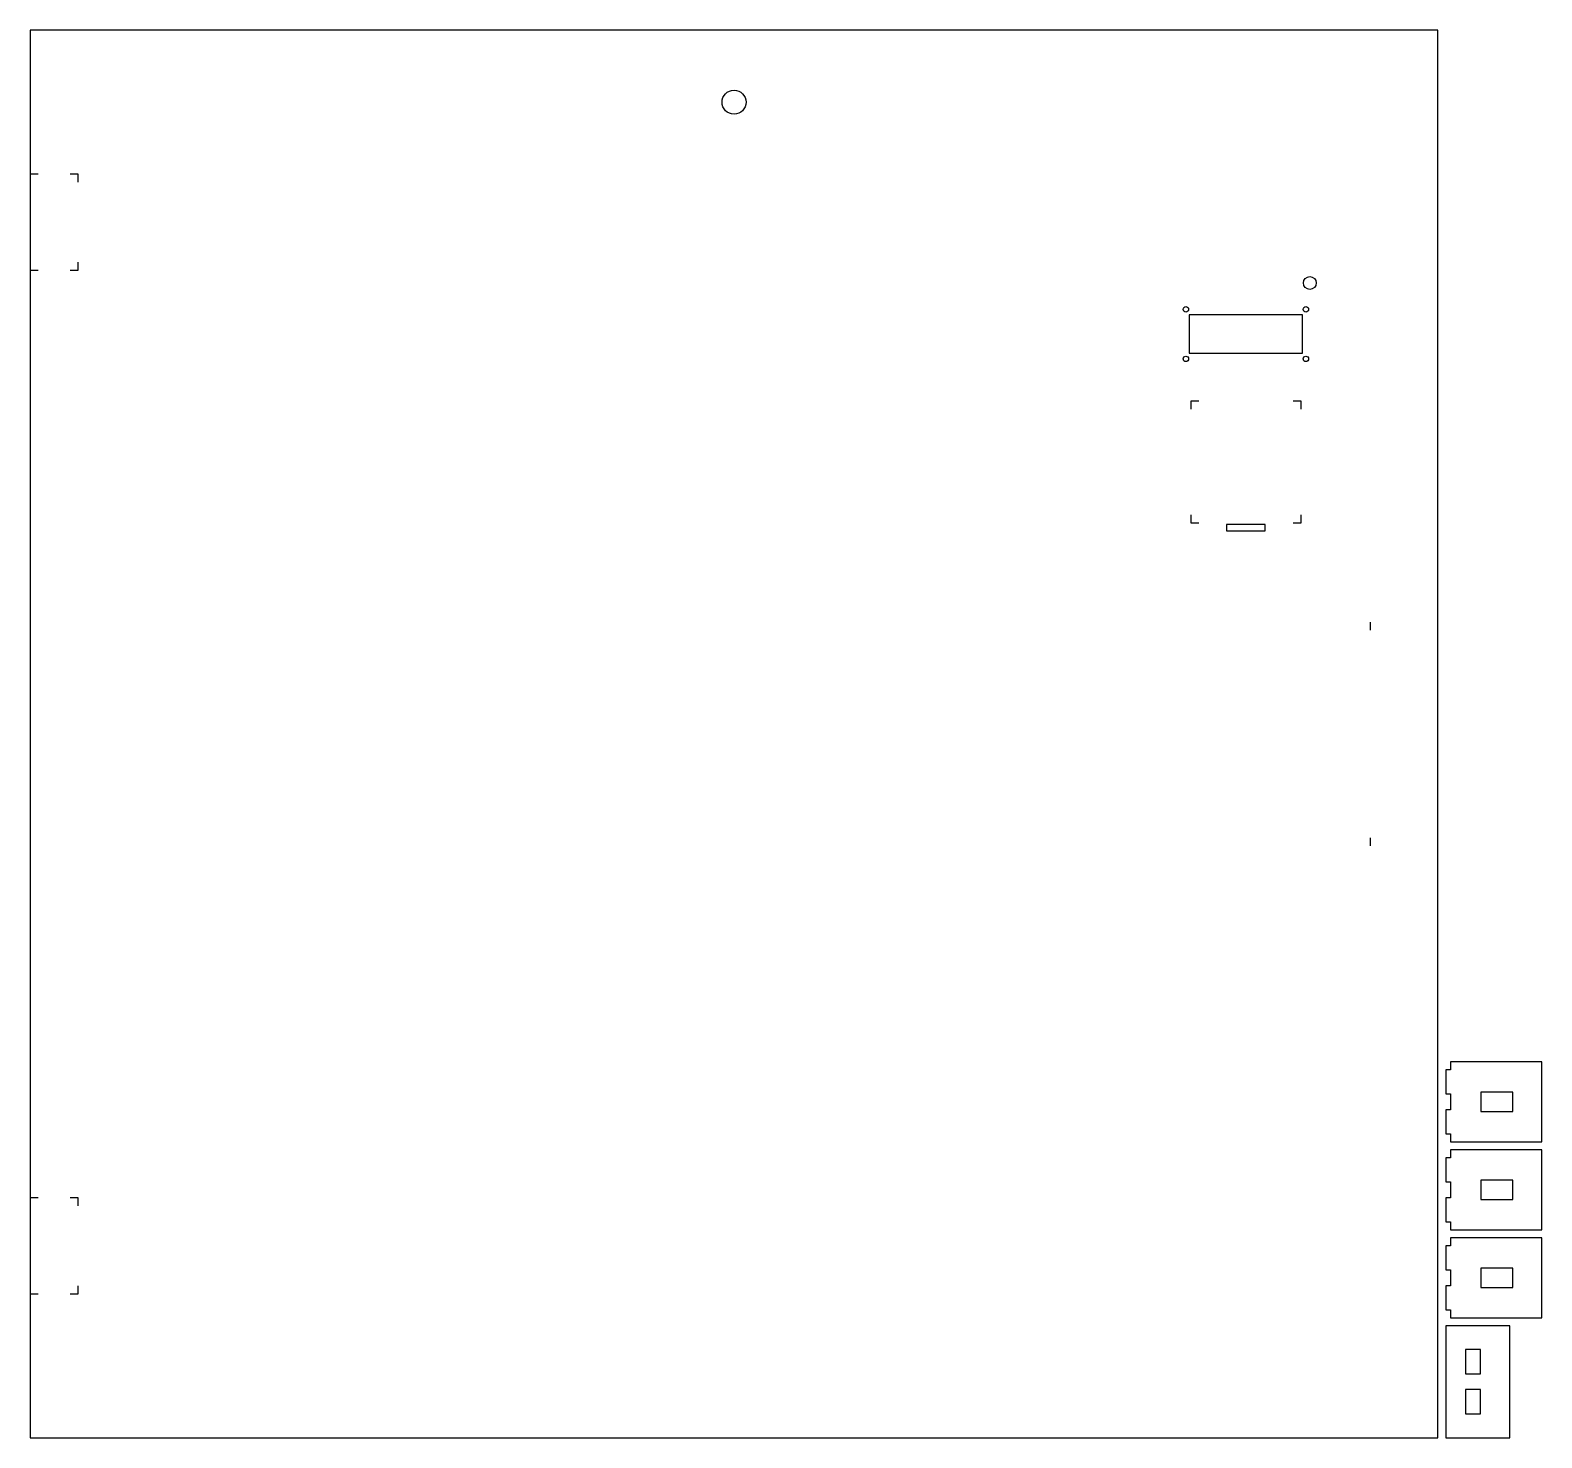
# Model space of a CAD drawing. Header units: millimetres. Extents: x 0 to 945, y 0 to 880.
import ezdxf

# ---------------------------------------------------------------- set-up
doc = ezdxf.new("R2010")
doc.units = ezdxf.units.MM
doc.layers.add('CORTE', color=1, linetype='CONTINUOUS')
doc.layers.add('MARCACAO', color=5, linetype='CONTINUOUS')

msp = doc.modelspace()

# ---------------------------------------------------------------- linework, layer by layer
at = {"layer": 'CORTE'}
for p, q in [((880, 880), (0, 880)), ((0, 880), (0, 0)), ((880, 0), (880, 880)), ((795.5, 702), (724.5, 702)), ((724.5, 702), (724.5, 678)), ((795.5, 678), (795.5, 702)), ((724.5, 678), (795.5, 678)), ((772, 571), (748, 571)), ((748, 571), (748, 567)), ((748, 567), (772, 567)), ((772, 567), (772, 571)), ((888, 230), (885, 230)), ((885, 230), (885, 215)), ((945, 235), (888, 235)), ((888, 235), (888, 230)), ((945, 185), (945, 235)), ((885, 215), (888, 215)), ((888, 215), (888, 205)), ((927, 216), (907, 216)), ((907, 216), (907, 204)), ((927, 204), (927, 216)), ((888, 205), (885, 205)), ((885, 205), (885, 190)), ((907, 204), (927, 204)), ((885, 190), (888, 190)), ((888, 190), (888, 185)), ((888, 185), (945, 185)), ((945, 180), (888, 180)), ((888, 180), (888, 175)), ((945, 130), (945, 180)), ((888, 175), (885, 175)), ((885, 175), (885, 160)), ((927, 161), (907, 161)), ((907, 161), (907, 149)), ((927, 149), (927, 161)), ((885, 160), (888, 160)), ((888, 160), (888, 150)), ((888, 150), (885, 150)), ((885, 150), (885, 135)), ((907, 149), (927, 149)), ((885, 135), (888, 135)), ((888, 135), (888, 130)), ((888, 130), (945, 130)), ((945, 125), (888, 125)), ((888, 125), (888, 120)), ((945, 75), (945, 125)), ((888, 120), (885, 120)), ((885, 120), (885, 105)), ((885, 105), (888, 105)), ((888, 105), (888, 95)), ((927, 106), (907, 106)), ((907, 106), (907, 94)), ((927, 94), (927, 106)), ((888, 95), (885, 95)), ((885, 95), (885, 80)), ((907, 94), (927, 94)), ((885, 80), (888, 80)), ((888, 80), (888, 75)), ((925, 70), (885, 70)), ((885, 70), (885, 0)), ((888, 75), (945, 75)), ((925, 0), (925, 70)), ((906.6, 55.1), (897.4, 55.1)), ((897.4, 55.1), (897.4, 39.9)), ((906.6, 39.9), (906.6, 55.1)), ((897.4, 39.9), (906.6, 39.9)), ((906.6, 30.1), (897.4, 30.1)), ((897.4, 30.1), (897.4, 14.9)), ((906.6, 14.9), (906.6, 30.1)), ((897.4, 14.9), (906.6, 14.9)), ((0, 0), (880, 0)), ((885, 0), (925, 0))]:
    msp.add_line(p, q, dxfattribs=at)
for centre, radius in [((440, 835), 7.5), ((800, 722), 4), ((722.5, 705.5), 1.7), ((797.5, 705.5), 1.7), ((722.5, 674.5), 1.7), ((797.5, 674.5), 1.7)]:
    msp.add_circle(centre, radius, dxfattribs=at)
at = {"layer": 'MARCACAO'}
for p, q in [((5, 790), (0, 790)), ((30, 790), (25, 790)), ((30, 785), (30, 790)), ((0, 730), (5, 730)), ((25, 730), (30, 730)), ((30, 730), (30, 735)), ((730.5, 648), (725.5, 648)), ((725.5, 648), (725.5, 643)), ((794.5, 648), (789.5, 648)), ((794.5, 643), (794.5, 648)), ((725.5, 577), (725.5, 572)), ((794.5, 572), (794.5, 577)), ((725.5, 572), (730.5, 572)), ((789.5, 572), (794.5, 572)), ((838, 505), (838, 510)), ((838, 370), (838, 375)), ((5, 150), (0, 150)), ((30, 150), (25, 150)), ((30, 145), (30, 150)), ((30, 90), (30, 95)), ((0, 90), (5, 90)), ((25, 90), (30, 90))]:
    msp.add_line(p, q, dxfattribs=at)

doc.saveas('drawing.dxf')
